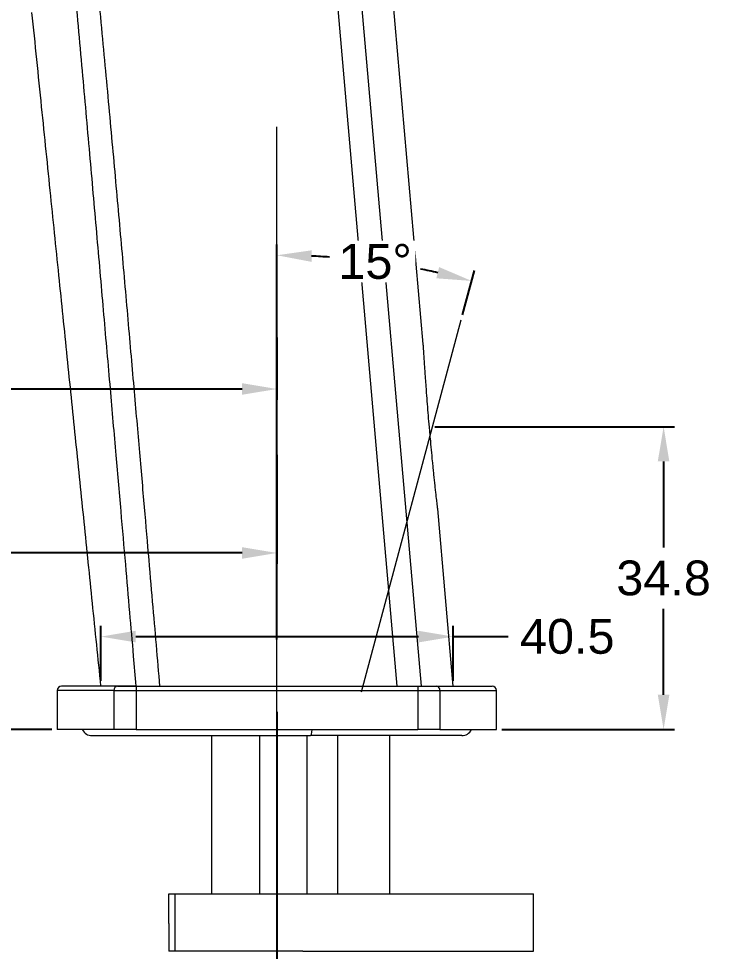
# Model space of a CAD drawing. Header units: millimetres. Extents: x 13304 to 14145, y -3112 to -2518.
# Drawn here: x 13874.2 to 13954.2, y -2930.3 to -2823.1 of the extents above; entities that cross this region are included whole.
import ezdxf

# ---------------------------------------------------------------- set-up
doc = ezdxf.new("R2010")
doc.units = ezdxf.units.MM
doc.linetypes.add('CENTERX2', pattern=[101.6, 63.5, -12.7, 12.7, -12.7])
doc.layers.add('CENTER', color=1, linetype='CENTERX2', lineweight=15)
doc.layers.add('DIM_', color=5, linetype='Continuous', lineweight=9)
doc.styles.get("Standard").update_dxf_attribs({"font": 'arial.ttf'})
doc.dimstyles.new('사본(2) STANDARD', dxfattribs={"dimscale": 0, "dimtxt": 4, "dimasz": 4, "dimexe": 1.25, "dimexo": 0.625, "dimgap": 1.5, "dimtad": 3, "dimtih": 1, "dimtoh": 1, "dimdec": 1, "dimzin": 9, "dimdsep": 46, "dimtxsty": 'Standard', "dimcen": 2.5, "dimclrd": 5, "dimclre": 5, "dimclrt": 5, "dimadec": 0, "dimazin": 0, "dimtfac": 1, "dimtdec": 1, "dimtmove": 0, "dimatfit": 3, "dimfxl": 1.25, "dimtfill": 1, "dimtolj": 1, "dimtzin": 0, "dimarcsym": 0})

# ---------------------------------------------------------------- blocks, each defined once
blk = doc.blocks.new('*D5')
at = {"layer": 'Defpoints', "color": 0, "transparency": 16777216}
for p in [(13728.17, -2798.17), (13771.63, -2798.17), (13878.6, -2904.83)]:
    blk.add_point(p, dxfattribs=at)
at = {"layer": 'DIM_', "color": 5, "lineweight": -2, "transparency": 16777216}
for p, q in [((13771, -2798.17), (13726.92, -2798.17)), ((13728.17, -2802.17), (13728.17, -2847.96)), ((13728.17, -2900.83), (13728.17, -2855.05)), ((13877.98, -2904.83), (13726.92, -2904.83))]:
    blk.add_line(p, q, dxfattribs=at)
at = {"layer": 'DIM_', "color": 5, "transparency": 16777216}
for points in [[(13727.5, -2802.17), (13728.84, -2802.17), (13728.17, -2798.17)], [(13727.5, -2900.83), (13728.84, -2900.83), (13728.17, -2904.83)]]:
    blk.add_solid(points, dxfattribs=at)
at = {"layer": 'DIM_', "color": 5, "transparency": 16777216, "insert": (13728.17, -2851.5), "char_height": 4, "attachment_point": 5, "bg_fill": 3, "box_fill_scale": 1.1, "bg_fill_color": 256, "bg_fill_true_color": 13158600, "bg_fill_transparency": 0}
blk.add_mtext('\\A1;106.7', dxfattribs=at)
blk = doc.blocks.new('*D6')
at = {"layer": 'Defpoints', "color": 0, "transparency": 16777216}
for p in [(13771.63, -2798.17), (13903.85, -2872.61), (13903.85, -2884.52)]:
    blk.add_point(p, dxfattribs=at)
at = {"layer": 'DIM_', "color": 5, "lineweight": -2, "transparency": 16777216}
for p, q in [((13771.63, -2798.8), (13771.63, -2885.77)), ((13903.85, -2873.23), (13903.85, -2885.77)), ((13775.63, -2884.52), (13829.7, -2884.52)), ((13899.85, -2884.52), (13845.78, -2884.52))]:
    blk.add_line(p, q, dxfattribs=at)
at = {"layer": 'DIM_', "color": 5, "transparency": 16777216}
for points in [[(13775.63, -2883.86), (13775.63, -2885.19), (13771.63, -2884.52)], [(13899.85, -2883.86), (13899.85, -2885.19), (13903.85, -2884.52)]]:
    blk.add_solid(points, dxfattribs=at)
at = {"layer": 'DIM_', "color": 5, "transparency": 16777216, "insert": (13837.74, -2884.52), "char_height": 4, "attachment_point": 5, "bg_fill": 3, "box_fill_scale": 1.1, "bg_fill_color": 256, "bg_fill_true_color": 13158600, "bg_fill_transparency": 0}
blk.add_mtext('\\A1;132.2', dxfattribs=at)
blk = doc.blocks.new('*D8')
at = {"layer": 'Defpoints', "color": 0, "transparency": 16777216}
for p in [(13903.85, -2902.18), (13752.82, -2904.83), (13903.85, -2934.07)]:
    blk.add_point(p, dxfattribs=at)
at = {"layer": 'DIM_', "color": 5, "lineweight": -2, "transparency": 16777216}
for p, q in [((13903.85, -2902.81), (13903.85, -2935.32)), ((13752.82, -2905.46), (13752.82, -2935.32)), ((13756.82, -2934.07), (13822.99, -2934.07)), ((13899.85, -2934.07), (13833.68, -2934.07))]:
    blk.add_line(p, q, dxfattribs=at)
at = {"layer": 'DIM_', "color": 5, "transparency": 16777216}
for points in [[(13756.82, -2933.4), (13756.82, -2934.73), (13752.82, -2934.07)], [(13899.85, -2933.4), (13899.85, -2934.73), (13903.85, -2934.07)]]:
    blk.add_solid(points, dxfattribs=at)
at = {"layer": 'DIM_', "color": 5, "transparency": 16777216, "insert": (13828.34, -2934.07), "char_height": 4, "attachment_point": 5, "bg_fill": 3, "box_fill_scale": 1.1, "bg_fill_color": 256, "bg_fill_true_color": 13158600, "bg_fill_transparency": 0}
blk.add_mtext('\\A1;151', dxfattribs=at)
blk = doc.blocks.new('*D9')
at = {"layer": 'Defpoints', "color": 0, "transparency": 16777216}
for p in [(13925.03, -2857.73), (13903.85, -2895.09), (13913.58, -2900.48), (13903.85, -2910.79)]:
    blk.add_point(p, dxfattribs=at)
at = {"layer": 'DIM_', "color": 5, "lineweight": -2, "transparency": 16777216}
for p, q in [((13903.85, -2894.47), (13903.85, -2849.04)), ((13925.2, -2857.13), (13926.56, -2852.03))]:
    blk.add_line(p, q, dxfattribs=at)
for start, end in [(85.9867, 87.3496), (77.6504, 78.9851)]:
    blk.add_arc((13903.85, -2936.77), 86.48, start, end, dxfattribs=at)
at = {"layer": 'DIM_', "color": 5, "transparency": 16777216}
for points in [[(13907.84, -2851.05), (13907.87, -2849.72), (13903.85, -2850.29)], [(13922.51, -2851.65), (13922.19, -2852.94), (13926.24, -2853.24)]]:
    blk.add_solid(points, dxfattribs=at)
at = {"layer": 'DIM_', "color": 5, "transparency": 16777216, "insert": (13915.14, -2851.03), "char_height": 4, "attachment_point": 5, "bg_fill": 3, "box_fill_scale": 1.1, "bg_fill_color": 256, "bg_fill_true_color": 13158600, "bg_fill_transparency": 0}
blk.add_mtext('\\A1;15°', dxfattribs=at)
at = {"layer": 'Defpoints', "color": 0, "transparency": 16777216}
blk.add_point((13918.87, -2851.61), dxfattribs=at)
blk = doc.blocks.new('*D10')
at = {"layer": 'Defpoints', "color": 0, "transparency": 16777216}
for p in [(13924.13, -2894.14), (13883.62, -2899.83), (13924.13, -2899.83)]:
    blk.add_point(p, dxfattribs=at)
at = {"layer": 'DIM_', "color": 5, "lineweight": -2, "transparency": 16777216}
for p, q in [((13883.62, -2899.21), (13883.62, -2892.89)), ((13924.13, -2899.21), (13924.13, -2892.89)), ((13887.62, -2894.14), (13920.13, -2894.14)), ((13924.13, -2894.14), (13930.45, -2894.14))]:
    blk.add_line(p, q, dxfattribs=at)
at = {"layer": 'DIM_', "color": 5, "transparency": 16777216}
for points in [[(13887.62, -2893.47), (13887.62, -2894.81), (13883.62, -2894.14)], [(13920.13, -2893.47), (13920.13, -2894.81), (13924.13, -2894.14)]]:
    blk.add_solid(points, dxfattribs=at)
at = {"layer": 'DIM_', "color": 5, "transparency": 16777216, "insert": (13937.24, -2894.14), "char_height": 4, "attachment_point": 5, "bg_fill": 3, "box_fill_scale": 1.1, "bg_fill_color": 256, "bg_fill_true_color": 13158600, "bg_fill_transparency": 0}
blk.add_mtext('\\A1;40.5', dxfattribs=at)
blk = doc.blocks.new('*D12')
at = {"layer": 'Defpoints', "color": 0, "transparency": 16777216}
for p in [(13921.39, -2870), (13948.32, -2870), (13929.1, -2904.83)]:
    blk.add_point(p, dxfattribs=at)
at = {"layer": 'DIM_', "color": 5, "lineweight": -2, "transparency": 16777216}
for p, q in [((13922.01, -2870), (13949.57, -2870)), ((13948.32, -2874), (13948.32, -2883.88)), ((13948.32, -2900.83), (13948.32, -2890.96)), ((13929.73, -2904.83), (13949.57, -2904.83))]:
    blk.add_line(p, q, dxfattribs=at)
at = {"layer": 'DIM_', "color": 5, "transparency": 16777216}
for points in [[(13947.65, -2874), (13948.98, -2874), (13948.32, -2870)], [(13947.65, -2900.83), (13948.98, -2900.83), (13948.32, -2904.83)]]:
    blk.add_solid(points, dxfattribs=at)
at = {"layer": 'DIM_', "color": 5, "transparency": 16777216, "insert": (13948.32, -2887.42), "char_height": 4, "attachment_point": 5, "bg_fill": 3, "box_fill_scale": 1.1, "bg_fill_color": 256, "bg_fill_true_color": 13158600, "bg_fill_transparency": 0}
blk.add_mtext('\\A1;34.8', dxfattribs=at)
blk = doc.blocks.new('*D13')
at = {"layer": 'Defpoints', "color": 0, "transparency": 16777216}
for p in [(13828.39, -2859.13), (13903.85, -2859.13), (13903.85, -2865.67)]:
    blk.add_point(p, dxfattribs=at)
at = {"layer": 'DIM_', "color": 5, "lineweight": -2, "transparency": 16777216}
for p, q in [((13828.39, -2859.76), (13828.39, -2866.92)), ((13903.85, -2859.76), (13903.85, -2866.92)), ((13832.39, -2865.67), (13859.43, -2865.67)), ((13899.85, -2865.67), (13872.81, -2865.67))]:
    blk.add_line(p, q, dxfattribs=at)
at = {"layer": 'DIM_', "color": 5, "transparency": 16777216}
for points in [[(13832.39, -2865), (13832.39, -2866.33), (13828.39, -2865.67)], [(13899.85, -2865), (13899.85, -2866.33), (13903.85, -2865.67)]]:
    blk.add_solid(points, dxfattribs=at)
at = {"layer": 'DIM_', "color": 5, "transparency": 16777216, "insert": (13866.12, -2865.67), "char_height": 4, "attachment_point": 5, "bg_fill": 3, "box_fill_scale": 1.1, "bg_fill_color": 256, "bg_fill_true_color": 13158600, "bg_fill_transparency": 0}
blk.add_mtext('\\A1;75.5', dxfattribs=at)

msp = doc.modelspace()

# ---------------------------------------------------------------- linework, layer by layer
at = {"linetype": 'Continuous', "lineweight": 0}
for p, q in [((13907.21, -2780.33), (13917.66, -2899.83)), ((13909.97, -2780.29), (13920.43, -2899.83)), ((13920.69, -2860.53), (13913.67, -2780.29)), ((13924.13, -2899.83), (13922.34, -2879.46)), ((13887.67, -2899.83), (13920.08, -2899.83)), ((13909.58, -2899.83), (13909.88, -2899.83))]:
    msp.add_line(p, q, dxfattribs=at)
at = {"linetype": 'Continuous', "lineweight": 18}
for p, q in [((13885.53, -2899.83), (13879.1, -2899.83)), ((13885.53, -2899.83), (13887.65, -2899.83)), ((13920.06, -2899.83), (13922.18, -2899.83)), ((13922.18, -2899.83), (13928.6, -2899.83)), ((13878.6, -2900.33), (13878.6, -2904.83)), ((13929.1, -2904.83), (13929.1, -2900.33)), ((13885.11, -2904.83), (13878.6, -2904.83)), ((13887.65, -2904.83), (13885.11, -2904.83)), ((13887.65, -2904.83), (13920.06, -2904.83)), ((13922.6, -2904.83), (13920.06, -2904.83)), ((13922.6, -2904.83), (13929.1, -2904.83)), ((13882.6, -2905.53), (13907.71, -2905.53)), ((13925.1, -2905.53), (13907.71, -2905.53)), ((13910.85, -2923.73), (13910.85, -2905.53)), ((13910.86, -2923.73), (13910.86, -2905.53)), ((13916.85, -2923.73), (13916.85, -2905.53)), ((13916.85, -2923.73), (13916.85, -2905.53)), ((13891.42, -2923.73), (13892.17, -2923.73)), ((13891.42, -2927.13), (13891.42, -2923.73)), ((13892.17, -2923.73), (13906.85, -2923.73)), ((13906.85, -2923.73), (13933.35, -2923.73)), ((13933.35, -2930.33), (13933.35, -2923.73)), ((13891.42, -2927.13), (13891.42, -2930.33)), ((13892.17, -2930.33), (13891.42, -2930.33)), ((13906.85, -2930.33), (13892.17, -2930.33)), ((13906.85, -2930.33), (13933.35, -2930.33))]:
    msp.add_line(p, q, dxfattribs=at)
at = {"linetype": 'Continuous', "lineweight": 13}
for p, q in [((13887.65, -2899.83), (13887.65, -2900.33)), ((13920.06, -2899.83), (13920.06, -2900.33)), ((13885.11, -2900.33), (13878.6, -2900.33)), ((13885.11, -2900.33), (13885.11, -2904.83)), ((13885.11, -2900.33), (13887.65, -2900.33)), ((13887.65, -2900.33), (13887.65, -2904.83)), ((13887.65, -2900.33), (13920.06, -2900.33)), ((13920.06, -2900.33), (13920.06, -2904.83)), ((13920.06, -2900.33), (13922.6, -2900.33)), ((13922.6, -2900.33), (13929.1, -2900.33)), ((13922.6, -2900.33), (13922.6, -2904.83)), ((13892.17, -2930.33), (13892.17, -2923.73))]:
    msp.add_line(p, q, dxfattribs=at)
at = {"linetype": 'Continuous', "lineweight": 18}
for centre, radius, start, end in [((13879.1, -2900.33), 0.5, 90, 180), ((13928.6, -2900.33), 0.5, 0, 90), ((13882.6, -2904.28), 1.25, 206.1042, 270), ((13925.1, -2904.28), 1.25, 270, 333.8958)]:
    msp.add_arc(centre, radius, start, end, dxfattribs=at)
at = {"linetype": 'Continuous', "lineweight": 13}
for centre, major_axis, ratio, start_param, end_param in [((13885.53, -2900.33), (0, 0.5), 0.846967, 0, 1.570796), ((13922.18, -2900.33), (0, 0.5), 0.846967, 4.712389, 6.283185), ((13907.71, -2904.28), (0, 1.25), 0.181438, 3.141591, 4.25676)]:
    msp.add_ellipse(centre, major_axis=major_axis, ratio=ratio, start_param=start_param, end_param=end_param, dxfattribs=at)
at = {"linetype": 'Continuous', "lineweight": 0}
for points, knots in [([(13879.52, -2807.55), (13879.86, -2811.3), (13880.51, -2818.48), (13881.43, -2828.84), (13882.29, -2838.48), (13883.1, -2847.65), (13883.87, -2856.49), (13884.6, -2864.86), (13885.27, -2872.55), (13885.87, -2879.46), (13886.41, -2885.63), (13886.89, -2891.19), (13887.29, -2895.85), (13887.54, -2898.68), (13887.64, -2899.83)], [0, 0, 0, 0, 0.122158, 0.233493, 0.336885, 0.435339, 0.531852, 0.624006, 0.707547, 0.781914, 0.84844, 0.908119, 0.962563, 1, 1, 1, 1]), ([(13875.65, -2822.36), (13876.02, -2825.98), (13876.74, -2833.02), (13877.79, -2843.3), (13878.8, -2853.09), (13879.76, -2862.53), (13880.71, -2871.79), (13881.66, -2881.02), (13882.61, -2890.36), (13883.26, -2896.65), (13883.58, -2899.83)], [0, 0, 0, 0, 0.140136, 0.272411, 0.398168, 0.519317, 0.638052, 0.756565, 0.876766, 1, 1, 1, 1]), ([(13922.34, -2879.46), (13922.34, -2879.46), (13922.34, -2879.44), (13922.34, -2879.41), (13922.34, -2879.4), (13922.34, -2879.38), (13922.33, -2879.37), (13922.33, -2879.34), (13922.33, -2879.31), (13922.32, -2879.23), (13922.31, -2879.17), (13922.3, -2879.06), (13922.29, -2879.03), (13922.29, -2878.95), (13922.28, -2878.91), (13922.27, -2878.79), (13922.26, -2878.71), (13922.24, -2878.58), (13922.24, -2878.53), (13922.23, -2878.44), (13922.22, -2878.4), (13922.21, -2878.26), (13922.19, -2878.16), (13922.17, -2877.97), (13922.16, -2877.87), (13922.13, -2877.58), (13922.11, -2877.38), (13922.07, -2877.07), (13922.06, -2876.96), (13922.05, -2876.81), (13922.04, -2876.76), (13922.03, -2876.65), (13922.02, -2876.6), (13921.99, -2876.33), (13921.97, -2876.12), (13921.93, -2875.7), (13921.9, -2875.48), (13921.86, -2875.06), (13921.84, -2874.84), (13921.8, -2874.41), (13921.77, -2874.19), (13921.71, -2873.55), (13921.67, -2873.11), (13921.59, -2872.24), (13921.55, -2871.8), (13921.49, -2871.14), (13921.47, -2870.92), (13921.44, -2870.59), (13921.43, -2870.48), (13921.41, -2870.26), (13921.4, -2870.15), (13921.35, -2869.6), (13921.31, -2869.16), (13921.24, -2868.28), (13921.21, -2867.84), (13921.14, -2866.97), (13921.1, -2866.54), (13921.05, -2865.89), (13921.04, -2865.67), (13921.01, -2865.24), (13920.99, -2865.02), (13920.96, -2864.6), (13920.94, -2864.38), (13920.92, -2864.06), (13920.91, -2863.95), (13920.9, -2863.74), (13920.89, -2863.63), (13920.87, -2863.32), (13920.85, -2863.11), (13920.84, -2862.85), (13920.83, -2862.8), (13920.83, -2862.69), (13920.82, -2862.64), (13920.81, -2862.49), (13920.81, -2862.39), (13920.79, -2862.19), (13920.79, -2862.09), (13920.77, -2861.89), (13920.77, -2861.8), (13920.76, -2861.61), (13920.75, -2861.52), (13920.74, -2861.38), (13920.74, -2861.33), (13920.73, -2861.25), (13920.73, -2861.2), (13920.72, -2861.08), (13920.72, -2861), (13920.71, -2860.9), (13920.71, -2860.89), (13920.71, -2860.85), (13920.71, -2860.83), (13920.7, -2860.78), (13920.7, -2860.75), (13920.7, -2860.69), (13920.7, -2860.67), (13920.69, -2860.63), (13920.69, -2860.62), (13920.69, -2860.6), (13920.69, -2860.59), (13920.69, -2860.54), (13920.69, -2860.53), (13920.69, -2860.53)], [0, 0, 0, 0, 0.015624, 0.015624, 0.019531, 0.019531, 0.023437, 0.023437, 0.031249, 0.031249, 0.046873, 0.046873, 0.054685, 0.054685, 0.062498, 0.062498, 0.078122, 0.078122, 0.085934, 0.085934, 0.093747, 0.093747, 0.109371, 0.109371, 0.124995, 0.124995, 0.156244, 0.156244, 0.171869, 0.171869, 0.179681, 0.179681, 0.187493, 0.187493, 0.218742, 0.218742, 0.249991, 0.249991, 0.28124, 0.28124, 0.312488, 0.312488, 0.374986, 0.374986, 0.437484, 0.437484, 0.468733, 0.468733, 0.484357, 0.484357, 0.499981, 0.499981, 0.562479, 0.562479, 0.624977, 0.624977, 0.687474, 0.687474, 0.718723, 0.718723, 0.749972, 0.749972, 0.781221, 0.781221, 0.796845, 0.796845, 0.81247, 0.81247, 0.843719, 0.843719, 0.851531, 0.851531, 0.859343, 0.859343, 0.874967, 0.874967, 0.890592, 0.890592, 0.906216, 0.906216, 0.921841, 0.921841, 0.929653, 0.929653, 0.937465, 0.937465, 0.95309, 0.95309, 0.956996, 0.956996, 0.960902, 0.960902, 0.968714, 0.968714, 0.976526, 0.976526, 0.980432, 0.980432, 0.984338, 0.984338, 1, 1, 1, 1])]:
    msp.add_open_spline(points, degree=3, knots=knots, dxfattribs=at)
msp.add_open_spline([(13882.08, -2807.3), (13882.45, -2811.15), (13883.16, -2818.54), (13884.09, -2828.57), (13884.95, -2837.93), (13885.75, -2846.79), (13886.53, -2855.59), (13887.27, -2864.08), (13887.94, -2871.75), (13888.53, -2878.57), (13889.06, -2884.69), (13889.53, -2890.18), (13889.96, -2895.13), (13890.23, -2898.3), (13890.37, -2899.83)], degree=3, dxfattribs=at)
at = {"linetype": 'Continuous', "lineweight": 18}
msp.add_open_spline([(13883.62, -2899.83), (13883.58, -2899.83), (13883.56, -2899.83), (13883.56, -2899.83)], degree=3, dxfattribs=at)
for points, knots in [([(13887.62, -2899.83), (13886.4, -2899.83), (13885.33, -2899.83), (13884.62, -2899.83), (13884.54, -2899.83)], [0, 0, 0, 0, 0.885757, 1, 1, 1, 1]), ([(13896.35, -2905.54), (13896.35, -2906.91), (13896.35, -2910.22), (13896.35, -2915.26), (13896.35, -2919.95), (13896.35, -2922.71), (13896.35, -2923.74)], [0, 0, 0, 0, 0.22655, 0.545209, 0.83077, 1, 1, 1, 1]), ([(13907.35, -2923.74), (13907.35, -2923.48), (13907.35, -2921.39), (13907.35, -2917.69), (13907.35, -2912.47), (13907.35, -2908.49), (13907.35, -2906.13), (13907.35, -2905.54)], [0, 0, 0, 0, 0.04225, 0.344412, 0.610429, 0.902071, 1, 1, 1, 1])]:
    msp.add_open_spline(points, degree=3, knots=knots, dxfattribs=at)
at = {"linetype": 'Continuous', "lineweight": 13}
msp.add_open_spline([(13901.85, -2905.54), (13901.85, -2905.87), (13901.85, -2911.77), (13901.85, -2917.79), (13901.85, -2923.6), (13901.85, -2923.73)], degree=3, knots=[0, 0, 0, 0, 0.055919, 0.977957, 1, 1, 1, 1], dxfattribs=at)
at = {"layer": 'CENTER'}
msp.add_line((13913.58, -2900.48), (13925.03, -2857.73), dxfattribs=at)

# ---------------------------------------------------------------- next in the draw order: dimensions: what is measured, and where the dimension line sits
at = {"layer": 'DIM_'}
dim = msp.add_linear_dim(base=(13728.17, -2798.17), p1=(13878.6, -2904.83), p2=(13771.63, -2798.17), angle=90, dimstyle='사본(2) STANDARD', override={"dimscale": 1, "dimtad": 0}, dxfattribs=at)
dim.commit()
dim.dimension.update_dxf_attribs({"geometry": '*D5', "text_midpoint": (13728.17, -2851.5)})

# ---------------------------------------------------------------- next in the draw order: dimensions: what is measured, and where the dimension line sits
dim = msp.add_linear_dim(base=(13903.85, -2884.52), p1=(13771.63, -2798.17), p2=(13903.85, -2872.61), dimstyle='사본(2) STANDARD', override={"dimscale": 1, "dimtad": 0}, dxfattribs=at)
dim.commit()
dim.dimension.update_dxf_attribs({"geometry": '*D6', "text_midpoint": (13837.74, -2884.52)})

# ---------------------------------------------------------------- next in the draw order: linework, layer by layer
at = {"layer": 'CENTER'}
msp.add_line((13903.85, -2951.43), (13903.85, -2835.53), dxfattribs=at)

# ---------------------------------------------------------------- next in the draw order: dimensions: what is measured, and where the dimension line sits
at = {"layer": 'DIM_'}
dim = msp.add_linear_dim(base=(13903.85, -2934.07), p1=(13752.82, -2904.83), p2=(13903.85, -2902.18), dimstyle='사본(2) STANDARD', override={"dimscale": 1, "dimtad": 0}, dxfattribs=at)
dim.commit()
dim.dimension.update_dxf_attribs({"geometry": '*D8', "text_midpoint": (13828.34, -2934.07)})

# ---------------------------------------------------------------- next in the draw order: dimensions: what is measured, and where the dimension line sits
dim = msp.add_angular_dim_2l(base=(13918.87, -2851.61), line1=((13903.85, -2895.09), (13903.85, -2910.79)), line2=((13913.58, -2900.48), (13925.03, -2857.73)), dimstyle='사본(2) STANDARD', override={"dimscale": 1, "dimtad": 0}, dxfattribs=at)
dim.commit()
dim.dimension.update_dxf_attribs({"geometry": '*D9', "text_midpoint": (13915.14, -2851.03)})

# ---------------------------------------------------------------- next in the draw order: dimensions: what is measured, and where the dimension line sits
dim = msp.add_linear_dim(base=(13903.85, -2865.67), p1=(13828.39, -2859.13), p2=(13903.85, -2859.13), dimstyle='사본(2) STANDARD', override={"dimscale": 1, "dimtad": 0}, dxfattribs=at)
dim.commit()
dim.dimension.update_dxf_attribs({"geometry": '*D13', "text_midpoint": (13866.12, -2865.67)})
dim = msp.add_linear_dim(base=(13924.13, -2894.14), p1=(13883.62, -2899.83), p2=(13924.13, -2899.83), dimstyle='사본(2) STANDARD', override={"dimscale": 1, "dimtad": 0}, dxfattribs=at)
dim.commit()
dim.dimension.update_dxf_attribs({"geometry": '*D10', "text_midpoint": (13937.24, -2894.14), "dimtype": 128})

# ---------------------------------------------------------------- next in the draw order: dimensions: what is measured, and where the dimension line sits
dim = msp.add_linear_dim(base=(13948.32, -2870), p1=(13929.1, -2904.83), p2=(13921.39, -2870), angle=90, dimstyle='사본(2) STANDARD', override={"dimscale": 1, "dimtad": 0}, dxfattribs=at)
dim.commit()
dim.dimension.update_dxf_attribs({"geometry": '*D12', "text_midpoint": (13948.32, -2887.42)})

doc.saveas('drawing.dxf')
